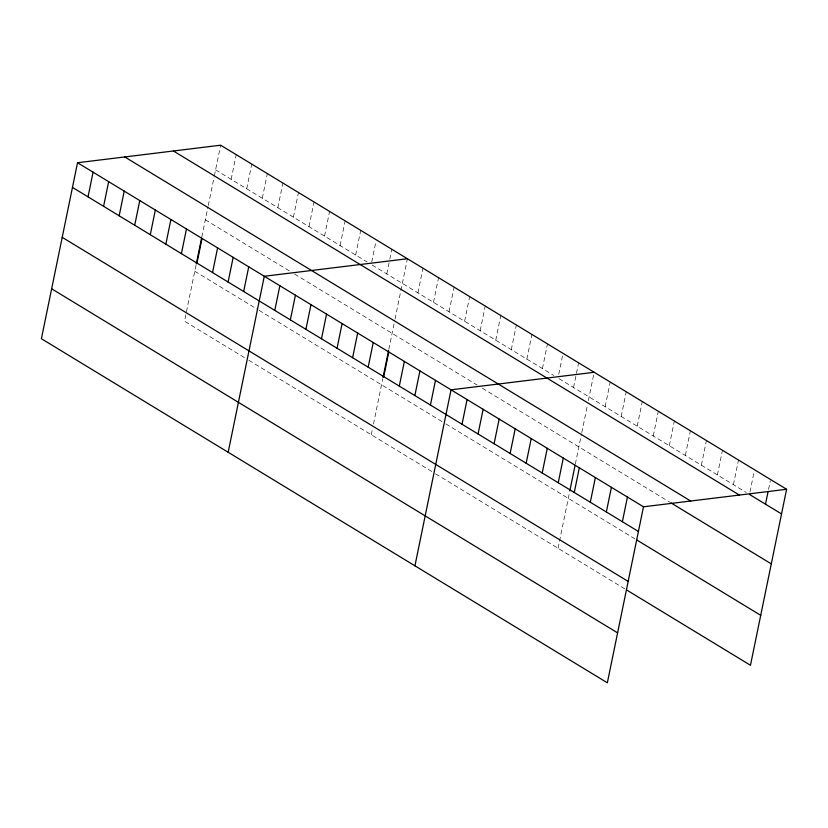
<?xml version="1.0" encoding="UTF-8"?>
<svg xmlns="http://www.w3.org/2000/svg" width="828" height="828" viewBox="0 0 828 828"><rect width="100%" height="100%" fill="white"/><g stroke="black" fill="none" stroke-linecap="round" stroke-linejoin="round"><path stroke-width="0.62" stroke-dasharray="4.14 3.1" d="M196.029 265.136L184.52 321.192L246.775 359.041M201.815 236.953L208.025 206.721M208.263 205.541L214.121 176.995M214.369 175.815L220.652 145.2M231.147 179.324L236.218 154.66M246.713 188.794L251.774 164.12M262.279 198.254L267.34 173.59M277.846 207.714L282.907 183.05M293.402 217.174L298.473 192.51M308.968 226.634L314.029 201.97M324.535 236.104L329.596 211.43M340.091 245.564L345.162 220.9M355.657 255.024L360.718 230.36M371.731 262.021L375.777 242.283M386.79 273.944L389.574 260.385M389.822 259.154L391.851 249.28M371.286 434.741L372.507 428.8M373.48 424.039L382.795 378.675M388.829 349.271L394.78 320.27M395.028 319.08L400.638 291.735M400.887 290.545L407.417 258.74M417.912 292.874L422.973 268.21M433.479 302.334L438.54 277.67M449.045 311.794L454.106 287.13M464.601 321.254L469.673 296.59M480.168 330.724L485.229 306.049M495.734 340.184L500.795 315.52M511.3 349.644L516.361 324.98M526.856 359.104L531.918 334.44M542.423 368.574L547.484 343.899M558.745 374.328L562.792 354.601M573.545 387.494L578.617 362.83M558.051 548.281L569.56 492.225M575.346 464.042L581.546 433.81M581.794 432.63L587.404 405.275M588.377 400.524L594.173 372.289M605.154 406.703L610.215 382.039M621.186 416.453L626.247 391.789M637.218 426.203L642.28 401.539M653.251 435.952L658.322 411.288M669.293 445.702L674.354 421.028M685.325 455.452L690.386 430.777M701.357 465.191L706.429 440.527M717.4 474.941L722.461 450.277M733.432 484.69L738.493 460.026M749.971 491.977L754.018 472.239M768.539 489.389L770.309 480.757M215.59 169.864L367.073 261.958M372.258 265.115L553.839 375.508M559.024 378.665L746.256 492.494M205.334 219.803L289.376 270.901M294.571 274.058L477.176 385.072M482.372 388.228L669.728 502.141M194.777 271.253L257.032 309.103M259.102 310.365L443.787 422.653M445.868 423.915L635.645 539.287M248.855 360.304L433.541 472.591M435.621 473.854L625.399 589.225"/><path stroke-width="1.24" d="M77.532 162.733L41.4 338.724L607.348 682.8L643.48 506.808L77.532 162.733L220.652 145.2L786.6 489.276L750.468 665.267L626.465 589.878M88.027 196.857L93.088 172.193M103.593 206.317L108.654 181.653M119.16 215.777L124.221 191.113M134.716 225.247L139.777 200.573M150.282 234.707L155.343 210.043M165.848 244.167L170.91 219.503M181.404 253.627L186.476 228.963M196.288 263.904L201.566 238.185M196.971 263.097L202.032 238.423M212.537 272.557L217.598 247.893M228.104 282.017L233.165 257.353M243.66 291.477L248.731 266.813M228.166 452.274L264.287 276.273L407.417 258.74M274.792 310.407L279.854 285.732M290.359 319.867L295.42 295.203M305.915 329.327L310.976 304.663M321.481 338.787L326.542 314.123M337.048 348.246L342.109 323.582M352.604 357.717L357.675 333.042M368.17 367.177L373.231 342.513M383.043 377.454L388.58 350.503M383.737 376.636L388.798 351.972M399.303 386.096L404.364 361.432M414.859 395.556L419.931 370.892M430.425 405.027L435.487 380.352M414.931 565.814L451.053 389.822L594.173 372.289M462.024 424.236L467.085 399.572M478.056 433.986L483.128 409.311M494.099 443.736L499.16 419.061M510.131 453.475L515.192 428.811M526.163 463.225L531.234 438.561M542.205 472.974L547.267 448.31M558.238 482.724L563.299 458.06M569.809 490.994L575.087 465.274M574.27 492.474L579.331 467.81M590.312 502.223L595.373 477.559M606.344 511.973L611.406 487.309M622.377 521.723L627.438 497.059M765.496 504.19L768.032 491.863M643.48 506.808L786.6 489.276M749.464 494.44L781.539 513.94M173.414 150.986L739.373 495.061M124.759 156.947L690.707 501.023M670.794 502.782L771.282 563.878M72.46 187.397L638.409 531.472M636.722 539.939L760.725 615.328M62.214 237.336L628.162 581.411M51.646 288.786L617.605 632.861"/></g></svg>
